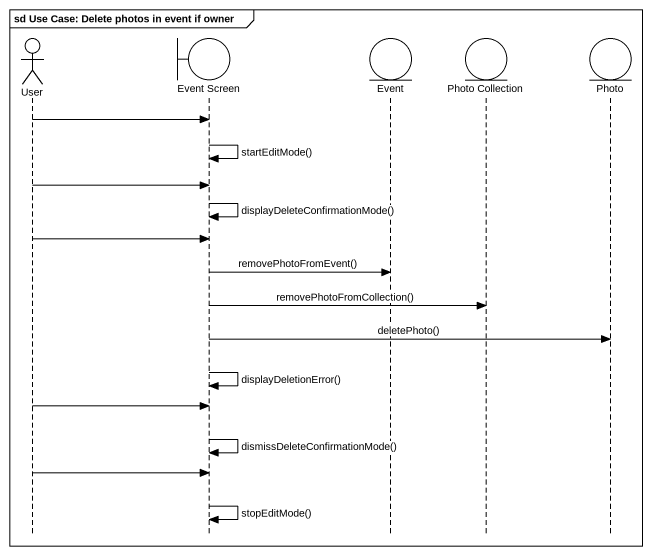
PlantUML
@startuml
mainframe sd Use Case: Delete photos in event if owner
hide footbox
actor User
boundary "Event Screen" as Event_Screen
entity Event
entity "Photo Collection" as Photo_Collection
entity Photo

User -> Event_Screen
Event_Screen -> Event_Screen : startEditMode()
User -> Event_Screen
Event_Screen -> Event_Screen : displayDeleteConfirmationMode()
User -> Event_Screen
Event_Screen -> Event : removePhotoFromEvent()
Event_Screen -> Photo_Collection : removePhotoFromCollection()
Event_Screen -> Photo : deletePhoto()
Event_Screen -> Event_Screen : displayDeletionError()
User -> Event_Screen
Event_Screen -> Event_Screen : dismissDeleteConfirmationMode()
User -> Event_Screen
Event_Screen -> Event_Screen : stopEditMode()
@enduml
